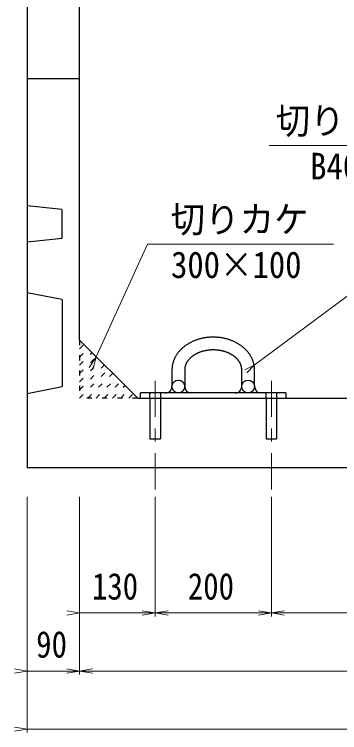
# Model space of a CAD drawing. Units: millimetres at full size, sheet at 1:25. Extents: x -4925 to 5056, y -3512 to 3512.
# Drawn here: x 2944 to 3504, y -2012 to -775 of the extents above; entities that cross this region are included whole.
import ezdxf
from ezdxf.enums import TextEntityAlignment as Align

# ---------------------------------------------------------------- set-up
doc = ezdxf.new("R2010")
doc.units = ezdxf.units.MM
doc.header["$LTSCALE"] = 25
doc.linetypes.add('USER1', pattern=[1.05, 0.35, -0.7])
doc.linetypes.add('USER2', pattern=[5, 2.5, -0.8, 0.9, -0.8])
for name, color, linetype, lineweight in [('0-1_ﾚｲﾔ2', 5, 'Continuous', 25), ('0-3_ﾚｲﾔ4', 6, 'Continuous', 25), ('0-C_ﾚｲﾔ13', 3, 'Continuous', 13), ('0-D_ﾚｲﾔ14', 4, 'USER2', 18), ('0-E_寸法', 3, 'Continuous', 13)]:
    doc.layers.add(name, color=color, linetype=linetype, lineweight=lineweight)
doc.layers.add('0-7_文字', color=3, linetype='Continuous')
doc.styles.add('ＭＳ ゴシック', font='')
doc.styles.get('ＭＳ ゴシック').set_extended_font_data('MS Gothic')

# ---------------------------------------------------------------- blocks, each defined once
blk = doc.blocks.new('open_arrow')
at = {"color": 0, "linetype": 'Continuous', "lineweight": -2}
blk.add_lwpolyline([(7.5, 1.25), (0, 0), (7.5, -1.25)], dxfattribs=at)

msp = doc.modelspace()

# ---------------------------------------------------------------- linework, layer by layer
at = {"layer": '0-1_ﾚｲﾔ2'}
for p, q in [((2966.48, -216.2), (2966.48, -1556.2)), ((3056.48, -1336.2), (3056.48, -336.2)), ((3056.48, -886.2), (2966.48, -886.2)), ((3056.48, -1336.2), (3156.47, -1436.21))]:
    msp.add_line(p, q, dxfattribs=at)
at = {"layer": '0-1_ﾚｲﾔ2', "linetype": 'USER1'}
for p, q in [((3056.48, -1336.2), (3056.47, -1436.2)), ((3056.48, -1351.35), (3064.05, -1343.78)), ((3056.48, -1365.49), (3071.12, -1350.85)), ((3056.48, -1379.63), (3078.19, -1357.92)), ((3056.48, -1393.78), (3085.26, -1364.99)), ((3056.48, -1407.92), (3092.33, -1372.06)), ((3056.47, -1422.06), (3099.41, -1379.13)), ((3070.62, -1436.2), (3113.55, -1393.28)), ((3084.76, -1436.2), (3120.62, -1400.35)), ((3098.9, -1436.2), (3127.69, -1407.42)), ((3113.04, -1436.2), (3134.76, -1414.49)), ((3127.19, -1436.2), (3141.83, -1421.56)), ((3141.33, -1436.2), (3148.9, -1428.63))]:
    msp.add_line(p, q, dxfattribs=at)
at = {"layer": '0-1_ﾚｲﾔ2'}
for points in [[(4346.48, -216.2), (4346.48, -1556.2), (2966.48, -1556.2)], [(3056.48, -1336.2), (3156.48, -1436.2), (4156.48, -1436.2)]]:
    msp.add_lwpolyline(points, dxfattribs=at)
at = {"layer": '0-1_ﾚｲﾔ2', "linetype": 'USER1'}
msp.add_lwpolyline([(3156.47, -1436.21), (3056.47, -1436.2), (3106.48, -1386.2)], dxfattribs=at)
at = {"layer": '0-3_ﾚｲﾔ4'}
for p, q in [((3026.17, -1111.22), (2966.48, -1105.25)), ((3026.48, -1161.2), (3026.48, -1111.2)), ((3026.65, -1161.65), (2966.48, -1167.67)), ((2966.48, -1254.17), (3026.17, -1266.1)), ((3026.48, -1266.2), (3026.48, -1416.2)), ((3259.88, -1335.35), (3258.73, -1335.72)), ((3261.03, -1334.99), (3259.88, -1335.35)), ((3262.19, -1334.65), (3261.03, -1334.99)), ((3263.36, -1334.32), (3262.19, -1334.65)), ((3264.54, -1334.01), (3263.36, -1334.32)), ((3265.72, -1333.72), (3264.54, -1334.01)), ((3266.91, -1333.44), (3265.72, -1333.72)), ((3268.1, -1333.18), (3266.91, -1333.44)), ((3269.3, -1332.93), (3268.1, -1333.18)), ((3270.51, -1332.71), (3269.3, -1332.93)), ((3271.71, -1332.49), (3270.51, -1332.71)), ((3272.93, -1332.3), (3271.71, -1332.49)), ((3274.15, -1332.12), (3272.93, -1332.3)), ((3275.37, -1331.96), (3274.15, -1332.12)), ((3276.6, -1331.82), (3275.37, -1331.96)), ((3277.82, -1331.69), (3276.6, -1331.82)), ((3279.05, -1331.58), (3277.82, -1331.69)), ((3280.29, -1331.48), (3279.05, -1331.58)), ((3281.52, -1331.41), (3280.29, -1331.48)), ((3282.76, -1331.35), (3281.52, -1331.41)), ((3284, -1331.31), (3282.76, -1331.35)), ((3285.24, -1331.28), (3284, -1331.31)), ((3286.48, -1331.27), (3285.24, -1331.28)), ((3287.72, -1331.28), (3286.48, -1331.27)), ((3288.95, -1331.31), (3287.72, -1331.28)), ((3290.19, -1331.35), (3288.95, -1331.31)), ((3291.43, -1331.41), (3290.19, -1331.35)), ((3292.66, -1331.48), (3291.43, -1331.41)), ((3293.9, -1331.58), (3292.66, -1331.48)), ((3295.13, -1331.69), (3293.9, -1331.58)), ((3296.36, -1331.82), (3295.13, -1331.69)), ((3297.58, -1331.96), (3296.36, -1331.82)), ((3298.81, -1332.12), (3297.58, -1331.96)), ((3300.02, -1332.3), (3298.81, -1332.12)), ((3301.24, -1332.49), (3300.02, -1332.3)), ((3302.45, -1332.71), (3301.24, -1332.49)), ((3303.65, -1332.93), (3302.45, -1332.71)), ((3304.85, -1333.18), (3303.65, -1332.93)), ((3306.05, -1333.44), (3304.85, -1333.18)), ((3307.24, -1333.72), (3306.05, -1333.44)), ((3308.42, -1334.01), (3307.24, -1333.72)), ((3309.59, -1334.32), (3308.42, -1334.01)), ((3310.76, -1334.65), (3309.59, -1334.32)), ((3311.92, -1334.99), (3310.76, -1334.65)), ((3313.07, -1335.35), (3311.92, -1334.99)), ((3314.22, -1335.72), (3313.07, -1335.35)), ((3236.27, -1347.67), (3235.4, -1348.37)), ((3237.16, -1346.99), (3236.27, -1347.67)), ((3238.05, -1346.31), (3237.16, -1346.99)), ((3238.97, -1345.65), (3238.05, -1346.31)), ((3239.9, -1345.01), (3238.97, -1345.65)), ((3240.84, -1344.37), (3239.9, -1345.01)), ((3241.8, -1343.75), (3240.84, -1344.37)), ((3242.76, -1343.14), (3241.8, -1343.75)), ((3243.75, -1342.55), (3242.76, -1343.14)), ((3244.74, -1341.97), (3243.75, -1342.55)), ((3245.75, -1341.4), (3244.74, -1341.97)), ((3246.77, -1340.84), (3245.75, -1341.4)), ((3247.81, -1340.31), (3246.77, -1340.84)), ((3248.85, -1339.78), (3247.81, -1340.31)), ((3249.91, -1339.27), (3248.85, -1339.78)), ((3250.98, -1338.77), (3249.91, -1339.27)), ((3252.06, -1338.29), (3250.98, -1338.77)), ((3253.14, -1337.83), (3252.06, -1338.29)), ((3254.24, -1337.38), (3253.14, -1337.83)), ((3255.35, -1336.94), (3254.24, -1337.38)), ((3256.47, -1336.52), (3255.35, -1336.94)), ((3257.6, -1336.11), (3256.47, -1336.52)), ((3258.73, -1335.72), (3257.6, -1336.11)), ((3315.35, -1336.11), (3314.22, -1335.72)), ((3316.48, -1336.52), (3315.35, -1336.11)), ((3317.6, -1336.94), (3316.48, -1336.52)), ((3318.71, -1337.38), (3317.6, -1336.94)), ((3319.81, -1337.83), (3318.71, -1337.38)), ((3320.9, -1338.29), (3319.81, -1337.83)), ((3321.98, -1338.77), (3320.9, -1338.29)), ((3323.04, -1339.27), (3321.98, -1338.77)), ((3324.1, -1339.78), (3323.04, -1339.27)), ((3325.15, -1340.31), (3324.1, -1339.78)), ((3326.18, -1340.84), (3325.15, -1340.31)), ((3327.2, -1341.4), (3326.18, -1340.84)), ((3328.21, -1341.97), (3327.2, -1341.4)), ((3329.21, -1342.55), (3328.21, -1341.97)), ((3330.19, -1343.14), (3329.21, -1342.55)), ((3331.16, -1343.75), (3330.19, -1343.14)), ((3332.11, -1344.37), (3331.16, -1343.75)), ((3333.06, -1345.01), (3332.11, -1344.37)), ((3333.99, -1345.65), (3333.06, -1345.01)), ((3334.9, -1346.31), (3333.99, -1345.65)), ((3335.8, -1346.99), (3334.9, -1346.31)), ((3336.68, -1347.67), (3335.8, -1346.99)), ((3337.55, -1348.37), (3336.68, -1347.67)), ((3224.38, -1360.12), (3223.79, -1360.98)), ((3224.99, -1359.27), (3224.38, -1360.12)), ((3225.62, -1358.43), (3224.99, -1359.27)), ((3226.27, -1357.59), (3225.62, -1358.43)), ((3226.93, -1356.77), (3226.27, -1357.59)), ((3227.62, -1355.96), (3226.93, -1356.77)), ((3228.32, -1355.15), (3227.62, -1355.96)), ((3229.04, -1354.36), (3228.32, -1355.15)), ((3229.77, -1353.57), (3229.04, -1354.36)), ((3230.53, -1352.79), (3229.77, -1353.57)), ((3231.3, -1352.03), (3230.53, -1352.79)), ((3232.09, -1351.27), (3231.3, -1352.03)), ((3232.89, -1350.53), (3232.09, -1351.27)), ((3233.71, -1349.8), (3232.89, -1350.53)), ((3234.55, -1349.08), (3233.71, -1349.8)), ((3235.4, -1348.37), (3234.55, -1349.08)), ((3256.99, -1360.12), (3256.31, -1360.48)), ((3257.68, -1359.77), (3256.99, -1360.12)), ((3258.37, -1359.42), (3257.68, -1359.77)), ((3259.08, -1359.08), (3258.37, -1359.42)), ((3259.79, -1358.76), (3259.08, -1359.08)), ((3260.51, -1358.44), (3259.79, -1358.76)), ((3261.24, -1358.13), (3260.51, -1358.44)), ((3261.98, -1357.83), (3261.24, -1358.13)), ((3262.72, -1357.54), (3261.98, -1357.83)), ((3263.47, -1357.25), (3262.72, -1357.54)), ((3264.23, -1356.98), (3263.47, -1357.25)), ((3265, -1356.71), (3264.23, -1356.98)), ((3265.77, -1356.46), (3265, -1356.71)), ((3266.55, -1356.21), (3265.77, -1356.46)), ((3267.33, -1355.98), (3266.55, -1356.21)), ((3268.12, -1355.75), (3267.33, -1355.98)), ((3268.92, -1355.53), (3268.12, -1355.75)), ((3269.72, -1355.32), (3268.92, -1355.53)), ((3270.52, -1355.13), (3269.72, -1355.32)), ((3271.34, -1354.94), (3270.52, -1355.13)), ((3272.15, -1354.76), (3271.34, -1354.94)), ((3272.97, -1354.59), (3272.15, -1354.76)), ((3273.79, -1354.43), (3272.97, -1354.59)), ((3274.62, -1354.28), (3273.79, -1354.43)), ((3275.45, -1354.14), (3274.62, -1354.28)), ((3276.29, -1354.02), (3275.45, -1354.14)), ((3277.13, -1353.9), (3276.29, -1354.02)), ((3277.97, -1353.79), (3277.13, -1353.9)), ((3278.81, -1353.69), (3277.97, -1353.79)), ((3279.66, -1353.6), (3278.81, -1353.69)), ((3280.51, -1353.53), (3279.66, -1353.6)), ((3281.35, -1353.46), (3280.51, -1353.53)), ((3282.21, -1353.4), (3281.35, -1353.46)), ((3283.06, -1353.36), (3282.21, -1353.4)), ((3283.91, -1353.32), (3283.06, -1353.36)), ((3284.77, -1353.29), (3283.91, -1353.32)), ((3285.62, -1353.28), (3284.77, -1353.29)), ((3286.48, -1353.27), (3285.62, -1353.28)), ((3287.33, -1353.28), (3286.48, -1353.27)), ((3288.19, -1353.29), (3287.33, -1353.28)), ((3289.04, -1353.32), (3288.19, -1353.29)), ((3289.89, -1353.36), (3289.04, -1353.32)), ((3290.75, -1353.4), (3289.89, -1353.36)), ((3291.6, -1353.46), (3290.75, -1353.4)), ((3292.45, -1353.53), (3291.6, -1353.46)), ((3293.3, -1353.6), (3292.45, -1353.53)), ((3294.14, -1353.69), (3293.3, -1353.6)), ((3294.99, -1353.79), (3294.14, -1353.69)), ((3295.83, -1353.9), (3294.99, -1353.79)), ((3296.66, -1354.02), (3295.83, -1353.9)), ((3297.5, -1354.14), (3296.66, -1354.02)), ((3298.33, -1354.28), (3297.5, -1354.14)), ((3299.16, -1354.43), (3298.33, -1354.28)), ((3299.98, -1354.59), (3299.16, -1354.43)), ((3300.8, -1354.76), (3299.98, -1354.59)), ((3301.62, -1354.94), (3300.8, -1354.76)), ((3302.43, -1355.13), (3301.62, -1354.94)), ((3303.23, -1355.32), (3302.43, -1355.13)), ((3304.04, -1355.53), (3303.23, -1355.32)), ((3304.83, -1355.75), (3304.04, -1355.53)), ((3305.62, -1355.98), (3304.83, -1355.75)), ((3306.4, -1356.21), (3305.62, -1355.98)), ((3307.18, -1356.46), (3306.4, -1356.21)), ((3307.96, -1356.71), (3307.18, -1356.46)), ((3308.72, -1356.98), (3307.96, -1356.71)), ((3309.48, -1357.25), (3308.72, -1356.98)), ((3310.23, -1357.54), (3309.48, -1357.25)), ((3310.97, -1357.83), (3310.23, -1357.54)), ((3311.71, -1358.13), (3310.97, -1357.83)), ((3312.44, -1358.44), (3311.71, -1358.13)), ((3313.16, -1358.76), (3312.44, -1358.44)), ((3313.88, -1359.08), (3313.16, -1358.76)), ((3314.58, -1359.42), (3313.88, -1359.08)), ((3315.28, -1359.77), (3314.58, -1359.42)), ((3315.97, -1360.12), (3315.28, -1359.77)), ((3316.64, -1360.48), (3315.97, -1360.12)), ((3338.4, -1349.08), (3337.55, -1348.37)), ((3339.24, -1349.8), (3338.4, -1349.08)), ((3340.06, -1350.53), (3339.24, -1349.8)), ((3340.87, -1351.27), (3340.06, -1350.53)), ((3341.65, -1352.03), (3340.87, -1351.27)), ((3342.43, -1352.79), (3341.65, -1352.03)), ((3343.18, -1353.57), (3342.43, -1352.79)), ((3343.92, -1354.36), (3343.18, -1353.57)), ((3344.64, -1355.15), (3343.92, -1354.36)), ((3345.34, -1355.96), (3344.64, -1355.15)), ((3346.02, -1356.77), (3345.34, -1355.96)), ((3346.69, -1357.59), (3346.02, -1356.77)), ((3347.33, -1358.43), (3346.69, -1357.59)), ((3347.96, -1359.27), (3347.33, -1358.43)), ((3348.58, -1360.12), (3347.96, -1359.27)), ((3349.17, -1360.98), (3348.58, -1360.12)), ((3218.23, -1371.83), (3217.9, -1372.78)), ((3218.58, -1370.9), (3218.23, -1371.83)), ((3218.95, -1369.96), (3218.58, -1370.9)), ((3219.34, -1369.04), (3218.95, -1369.96)), ((3219.76, -1368.12), (3219.34, -1369.04)), ((3220.19, -1367.2), (3219.76, -1368.12)), ((3220.65, -1366.29), (3220.19, -1367.2)), ((3221.12, -1365.39), (3220.65, -1366.29)), ((3221.62, -1364.49), (3221.12, -1365.39)), ((3222.13, -1363.6), (3221.62, -1364.49)), ((3222.66, -1362.72), (3222.13, -1363.6)), ((3223.21, -1361.85), (3222.66, -1362.72)), ((3223.79, -1360.98), (3223.21, -1361.85)), ((3242.43, -1372.37), (3242.07, -1372.9)), ((3242.82, -1371.83), (3242.43, -1372.37)), ((3243.21, -1371.31), (3242.82, -1371.83)), ((3243.62, -1370.79), (3243.21, -1371.31)), ((3244.04, -1370.27), (3243.62, -1370.79)), ((3244.48, -1369.76), (3244.04, -1370.27)), ((3244.92, -1369.25), (3244.48, -1369.76)), ((3245.38, -1368.75), (3244.92, -1369.25)), ((3245.85, -1368.26), (3245.38, -1368.75)), ((3246.34, -1367.77), (3245.85, -1368.26)), ((3246.84, -1367.29), (3246.34, -1367.77)), ((3247.34, -1366.81), (3246.84, -1367.29)), ((3247.86, -1366.34), (3247.34, -1366.81)), ((3248.4, -1365.87), (3247.86, -1366.34)), ((3248.94, -1365.42), (3248.4, -1365.87)), ((3249.5, -1364.97), (3248.94, -1365.42)), ((3250.06, -1364.52), (3249.5, -1364.97)), ((3250.64, -1364.08), (3250.06, -1364.52)), ((3251.23, -1363.65), (3250.64, -1364.08)), ((3251.83, -1363.23), (3251.23, -1363.65)), ((3252.44, -1362.81), (3251.83, -1363.23)), ((3253.06, -1362.41), (3252.44, -1362.81)), ((3253.69, -1362), (3253.06, -1362.41)), ((3254.33, -1361.61), (3253.69, -1362)), ((3254.98, -1361.23), (3254.33, -1361.61)), ((3255.64, -1360.85), (3254.98, -1361.23)), ((3256.31, -1360.48), (3255.64, -1360.85)), ((3317.31, -1360.85), (3316.64, -1360.48)), ((3317.97, -1361.23), (3317.31, -1360.85)), ((3318.62, -1361.61), (3317.97, -1361.23)), ((3319.26, -1362), (3318.62, -1361.61)), ((3319.89, -1362.41), (3319.26, -1362)), ((3320.51, -1362.81), (3319.89, -1362.41)), ((3321.13, -1363.23), (3320.51, -1362.81)), ((3321.72, -1363.65), (3321.13, -1363.23)), ((3322.31, -1364.08), (3321.72, -1363.65)), ((3322.89, -1364.52), (3322.31, -1364.08)), ((3323.46, -1364.97), (3322.89, -1364.52)), ((3324.01, -1365.42), (3323.46, -1364.97)), ((3324.56, -1365.87), (3324.01, -1365.42)), ((3325.09, -1366.34), (3324.56, -1365.87)), ((3325.61, -1366.81), (3325.09, -1366.34)), ((3326.12, -1367.29), (3325.61, -1366.81)), ((3326.62, -1367.77), (3326.12, -1367.29)), ((3327.1, -1368.26), (3326.62, -1367.77)), ((3327.57, -1368.75), (3327.1, -1368.26)), ((3328.03, -1369.25), (3327.57, -1368.75)), ((3328.48, -1369.76), (3328.03, -1369.25)), ((3328.91, -1370.27), (3328.48, -1369.76)), ((3329.33, -1370.79), (3328.91, -1370.27)), ((3329.74, -1371.31), (3329.33, -1370.79)), ((3330.14, -1371.83), (3329.74, -1371.31)), ((3330.52, -1372.37), (3330.14, -1371.83)), ((3330.89, -1372.9), (3330.52, -1372.37)), ((3349.74, -1361.85), (3349.17, -1360.98)), ((3350.29, -1362.72), (3349.74, -1361.85)), ((3350.82, -1363.6), (3350.29, -1362.72)), ((3351.34, -1364.49), (3350.82, -1363.6)), ((3351.83, -1365.39), (3351.34, -1364.49)), ((3352.31, -1366.29), (3351.83, -1365.39)), ((3352.76, -1367.2), (3352.31, -1366.29)), ((3353.19, -1368.12), (3352.76, -1367.2)), ((3353.61, -1369.04), (3353.19, -1368.12)), ((3354, -1369.96), (3353.61, -1369.04)), ((3354.37, -1370.9), (3354, -1369.96)), ((3354.73, -1371.83), (3354.37, -1370.9)), ((3355.06, -1372.78), (3354.73, -1371.83)), ((3215.57, -1384.34), (3215.52, -1385.31)), ((3215.65, -1383.36), (3215.57, -1384.34)), ((3215.75, -1382.39), (3215.65, -1383.36)), ((3215.87, -1381.42), (3215.75, -1382.39)), ((3216.01, -1380.44), (3215.87, -1381.42)), ((3216.17, -1379.48), (3216.01, -1380.44)), ((3216.35, -1378.51), (3216.17, -1379.48)), ((3216.56, -1377.55), (3216.35, -1378.51)), ((3216.78, -1376.58), (3216.56, -1377.55)), ((3217.03, -1375.63), (3216.78, -1376.58)), ((3217.3, -1374.67), (3217.03, -1375.63)), ((3217.59, -1373.72), (3217.3, -1374.67)), ((3217.9, -1372.78), (3217.59, -1373.72)), ((3237.6, -1384.9), (3237.54, -1385.49)), ((3237.66, -1384.31), (3237.6, -1384.9)), ((3237.75, -1383.72), (3237.66, -1384.31)), ((3237.84, -1383.13), (3237.75, -1383.72)), ((3237.95, -1382.54), (3237.84, -1383.13)), ((3238.08, -1381.95), (3237.95, -1382.54)), ((3238.22, -1381.37), (3238.08, -1381.95)), ((3238.38, -1380.78), (3238.22, -1381.37)), ((3238.55, -1380.2), (3238.38, -1380.78)), ((3238.73, -1379.62), (3238.55, -1380.2)), ((3238.93, -1379.04), (3238.73, -1379.62)), ((3239.15, -1378.47), (3238.93, -1379.04)), ((3239.37, -1377.9), (3239.15, -1378.47)), ((3239.62, -1377.33), (3239.37, -1377.9)), ((3239.88, -1376.76), (3239.62, -1377.33)), ((3240.15, -1376.2), (3239.88, -1376.76)), ((3240.43, -1375.64), (3240.15, -1376.2)), ((3240.73, -1375.09), (3240.43, -1375.64)), ((3241.04, -1374.53), (3240.73, -1375.09)), ((3241.37, -1373.99), (3241.04, -1374.53)), ((3241.71, -1373.44), (3241.37, -1373.99)), ((3242.07, -1372.9), (3241.71, -1373.44)), ((3331.24, -1373.44), (3330.89, -1372.9)), ((3331.58, -1373.99), (3331.24, -1373.44)), ((3331.91, -1374.53), (3331.58, -1373.99)), ((3332.22, -1375.09), (3331.91, -1374.53)), ((3332.52, -1375.64), (3332.22, -1375.09)), ((3332.81, -1376.2), (3332.52, -1375.64)), ((3333.08, -1376.76), (3332.81, -1376.2)), ((3333.34, -1377.33), (3333.08, -1376.76)), ((3333.58, -1377.9), (3333.34, -1377.33)), ((3333.81, -1378.47), (3333.58, -1377.9)), ((3334.02, -1379.04), (3333.81, -1378.47)), ((3334.22, -1379.62), (3334.02, -1379.04)), ((3334.41, -1380.2), (3334.22, -1379.62)), ((3334.58, -1380.78), (3334.41, -1380.2)), ((3334.73, -1381.37), (3334.58, -1380.78)), ((3334.87, -1381.95), (3334.73, -1381.37)), ((3335, -1382.54), (3334.87, -1381.95)), ((3335.11, -1383.13), (3335, -1382.54)), ((3335.21, -1383.72), (3335.11, -1383.13)), ((3335.29, -1384.31), (3335.21, -1383.72)), ((3335.36, -1384.9), (3335.29, -1384.31)), ((3335.41, -1385.49), (3335.36, -1384.9)), ((3355.37, -1373.72), (3355.06, -1372.78)), ((3355.66, -1374.67), (3355.37, -1373.72)), ((3355.92, -1375.63), (3355.66, -1374.67)), ((3356.17, -1376.58), (3355.92, -1375.63)), ((3356.4, -1377.55), (3356.17, -1376.58)), ((3356.6, -1378.51), (3356.4, -1377.55)), ((3356.79, -1379.48), (3356.6, -1378.51)), ((3356.95, -1380.44), (3356.79, -1379.48)), ((3357.09, -1381.42), (3356.95, -1380.44)), ((3357.21, -1382.39), (3357.09, -1381.42)), ((3357.3, -1383.36), (3357.21, -1382.39)), ((3357.38, -1384.34), (3357.3, -1383.36)), ((3357.43, -1385.31), (3357.38, -1384.34)), ((3215.49, -1386.29), (3215.48, -1387.27)), ((3215.48, -1387.27), (3215.48, -1416.2)), ((3215.52, -1385.31), (3215.49, -1386.29)), ((3237.49, -1386.68), (3237.48, -1387.27)), ((3237.48, -1387.27), (3237.48, -1416.2)), ((3237.51, -1386.08), (3237.49, -1386.68)), ((3237.54, -1385.49), (3237.51, -1386.08)), ((3335.45, -1386.08), (3335.41, -1385.49)), ((3335.47, -1386.68), (3335.45, -1386.08)), ((3335.48, -1387.27), (3335.47, -1386.68)), ((3335.48, -1416.2), (3335.48, -1387.27)), ((3357.47, -1386.29), (3357.43, -1385.31)), ((3357.48, -1387.27), (3357.47, -1386.29)), ((3357.48, -1416.2), (3357.48, -1387.27)), ((3026.65, -1416.78), (2966.48, -1428.82)), ((3161.48, -1436.2), (3161.48, -1427.2)), ((3411.48, -1427.2), (3161.48, -1427.2)), ((3177.48, -1436.2), (3177.48, -1427.2)), ((3195.48, -1427.2), (3195.48, -1506.2)), ((3377.48, -1436.2), (3377.48, -1427.2)), ((3395.48, -1427.2), (3395.48, -1506.2)), ((3411.48, -1427.2), (3411.48, -1436.2)), ((3177.48, -1436.2), (3177.48, -1506.2)), ((3377.48, -1436.2), (3377.48, -1506.2)), ((3177.48, -1506.2), (3195.48, -1506.2)), ((3377.48, -1506.2), (3395.48, -1506.2))]:
    msp.add_line(p, q, dxfattribs=at)
for centre in [(3226.48, -1416.2), (3346.48, -1416.2)]:
    msp.add_circle(centre, 11, dxfattribs=at)
for centre, start, end in [((3204.48, -1416.2), 270, 0.00001), ((3248.48, -1416.2), 180.00001, 270), ((3324.48, -1416.2), 270, 0.00001), ((3368.48, -1416.2), 180.00001, 270)]:
    msp.add_arc(centre, 11, start, end, dxfattribs=at)
at = {"layer": '0-C_ﾚｲﾔ13'}
for p, q in [((3382.83, -1001.18), (3762.83, -1001.18)), ((3173.43, -1170.9), (3493.43, -1170.9)), ((2966.48, -1606.2), (2966.48, -2012.2)), ((3056.48, -1606.2), (3056.48, -1912.2)), ((3186.48, -1606.2), (3186.47, -1812.2)), ((3386.48, -1606.2), (3386.47, -1812.2)), ((3056.48, -1806.2), (4256.48, -1806.2)), ((2966.48, -1906.2), (4346.48, -1906.2)), ((2966.48, -2006.2), (4346.48, -2006.2))]:
    msp.add_line(p, q, dxfattribs=at)
at = {"layer": '0-D_ﾚｲﾔ14'}
for p, q in [((3186.48, -1406.2), (3186.48, -1606.2)), ((3386.48, -1406.2), (3386.48, -1606.2))]:
    msp.add_line(p, q, dxfattribs=at)
at = {"layer": '0-E_寸法'}
for p, q in [((3085.26, -1364.99), (3173.43, -1170.9)), ((3356.8, -1379.48), (3519.15, -1258.89)), ((3056.48, -1806.2), (3186.47, -1806.2)), ((3186.47, -1806.2), (3386.47, -1806.2)), ((3386.47, -1806.2), (3926.48, -1806.2)), ((2966.48, -1906.2), (3056.48, -1906.2)), ((3056.48, -1906.2), (4256.48, -1906.2)), ((2966.48, -2006.2), (4346.48, -2006.2))]:
    msp.add_line(p, q, dxfattribs=at)

# ---------------------------------------------------------------- block references
for p, xscale, yscale, rotation in [((3085.26, -1364.99), 2.96, 2.96, 245.6), ((3356.8, -1379.48), 2.37, 2.37, 216.6), ((3056.48, -1806.2), 2.96, 2.96, 180), ((3186.47, -1806.2), 2.96, 2.96, 180), ((3386.47, -1806.2), 2.96, 2.96, 180), ((2966.48, -1906.2), 2.96, 2.96, 180), ((3056.48, -1906.2), 2.96, 2.96, 180), ((2966.48, -2006.2), 2.96, 2.96, 180)]:
    msp.add_blockref('open_arrow', p, dxfattribs=dict(at, xscale=xscale, yscale=yscale, rotation=rotation))
at = {"layer": '0-E_寸法', "xscale": 2.96, "yscale": 2.96}
for p in [(3186.47, -1806.2), (3386.47, -1806.2), (3056.48, -1906.2)]:
    msp.add_blockref('open_arrow', p, dxfattribs=at)

# ---------------------------------------------------------------- texts
at = {"layer": '0-7_文字', "style": 'ＭＳ ゴシック'}
for s, width, p in [('切りカケ(N6)', 0.95, (3393.93, -995.31)), ('B40×H30', 0.9, (3453.3, -1073.44)), ('切りカケ', 0.95, (3213.11, -1165.03)), ('300×100', 0.9, (3213.9, -1243.16))]:
    msp.add_text(s, height=45.82, dxfattribs=dict(at, width=width)).set_placement(p, align=Align.BOTTOM_LEFT)
at = {"layer": '0-E_寸法', "style": 'ＭＳ ゴシック', "width": 0.85}
for s, p in [('130', (3077.73, -1796.83)), ('200', (3242.72, -1796.83)), ('90', (2981.79, -1896.83))]:
    msp.add_text(s, height=45.82, dxfattribs=at).set_placement(p, align=Align.BOTTOM_LEFT)

doc.saveas('drawing.dxf')
